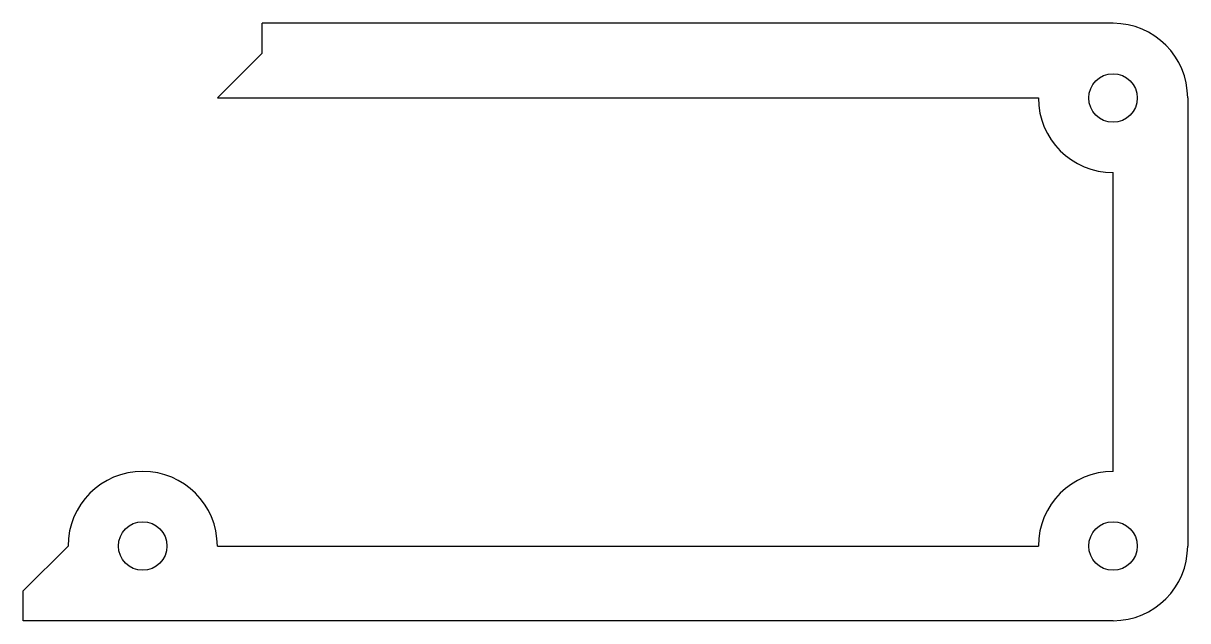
# Model space of a CAD drawing. Header units: millimetres. Extents: x -8 to 70, y -20 to 20.
import ezdxf

# ---------------------------------------------------------------- set-up
doc = ezdxf.new("R2010")
doc.units = ezdxf.units.MM
doc.layers.get('0').update_dxf_attribs({"linetype": 'CONTINUOUS'})

msp = doc.modelspace()

# ---------------------------------------------------------------- linework, layer by layer
for p, q in [((65, 20), (8, 20)), ((8, 18), (8, 20)), ((8, 18), (5, 15)), ((5, 15), (60, 15)), ((70, 15), (70, -15)), ((65, -10), (65, 10)), ((-8, -18), (-5, -15)), ((5, -15), (60, -15)), ((-8, -20), (-8, -18)), ((65, -20), (-8, -20))]:
    msp.add_line(p, q)
for centre in [(65, 15), (0, -15), (65, -15)]:
    msp.add_circle(centre, 1.625)
for centre, start, end in [((65, 15), 0, 90), ((65, 15), 180, 270), ((0, -15), 0, 180), ((0, -15), 0, 180), ((65, -15), 90, 180), ((65, -15), 270, 360)]:
    msp.add_arc(centre, 5, start, end)

doc.saveas('drawing.dxf')
